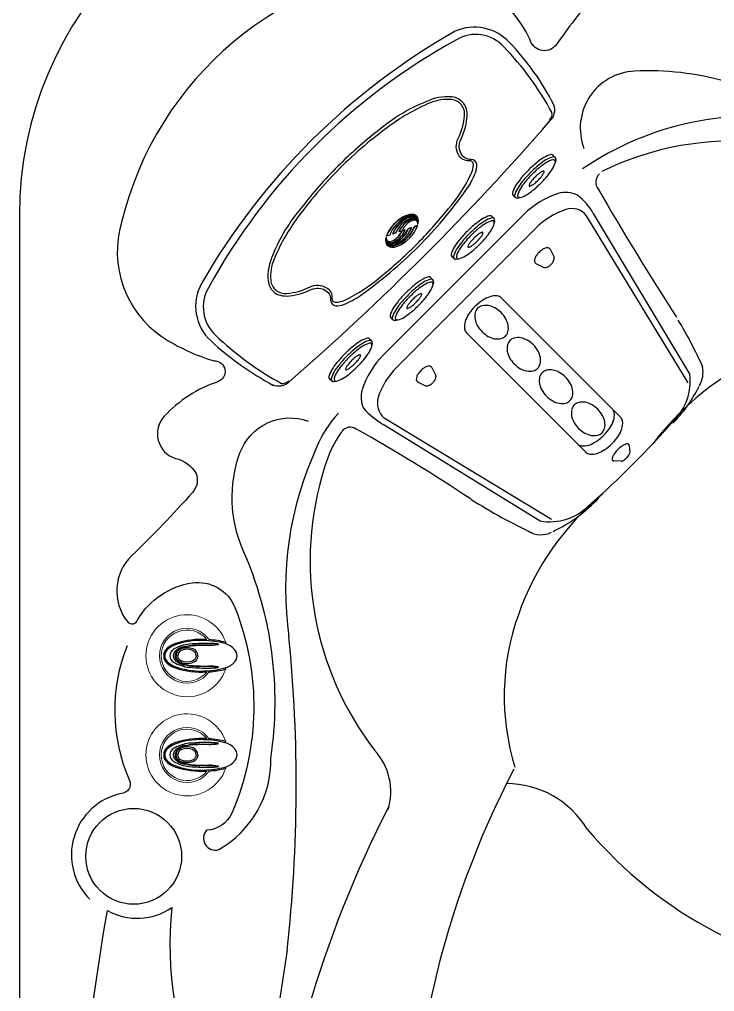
# Model space of a CAD drawing. Extents: x 527 to 614, y 487 to 635.
# Drawn here: x 526.77 to 549.66, y 553.2 to 585.21 of the extents above; entities that cross this region are included whole.
import ezdxf

# ---------------------------------------------------------------- set-up
doc = ezdxf.new("R2010")
doc.units = 0
doc.header["$MEASUREMENT"] = 0
for name, color, linetype in [('1', 4, 'Continuous'), ('DIM', 3, 'Continuous'), ('SPA', 2, 'Continuous')]:
    doc.layers.add(name, color=color, linetype=linetype)

# ---------------------------------------------------------------- blocks, each defined once
blk = doc.blocks.new('AIRVALVE')
at = {"layer": '1', "color": 3}
for points in [[(0, -0.361, -0.315142), (-0.226, -0.203, -0.18995), (-0.227, 0.196, -0.321841), (0, 0.358, -0.321841)], [(0, -0.361, 0.315142), (0.226, -0.203, 0.18995), (0.226, 0.196, 0.321841), (0, 0.358, 0.321841)], [(0, -0.301, -0.313827), (-0.177, -0.179, -0.191301), (-0.177, 0.18, -0.313824), (0, 0.302, -0.313824)], [(0, -0.301, 0.313827), (0.176, -0.179, 0.191301), (0.177, 0.18, 0.313824), (0, 0.302, 0.313824)]]:
    blk.add_lwpolyline(points, format="xyb", dxfattribs=at)
at = {"layer": '1', "color": 2, "linetype": 'Continuous', "lineweight": 0}
for centre, start, end in [((-0.001, 0), 89.9806, 250.9039), ((0, 0), 289.0961, 90.0194)]:
    blk.add_arc(centre, 1.35, start, end, dxfattribs=at)
at = {"layer": '1', "color": 3, "lineweight": 0}
for centre, radius, start, end in [((-0.001, 0), 0.904, 89.971, 234.0158), ((-0.001, 0), 0.846, 89.9691, 230.785), ((0, 0), 0.904, 305.9842, 90.029), ((0, 0), 0.846, 309.215, 90.0309)]:
    blk.add_arc(centre, radius, start, end, dxfattribs=at)
at = {"layer": '1', "color": 3}
for centre, radius, start, end in [((0.288, 0.156), 0.727, 137.3155, 162.114), ((0.285, 0.168), 0.679, 134.6535, 155.2206), ((-0.001, 0.449), 0.316, 89.9436, 140.7663), ((-0.001, 0.458), 0.271, 89.8214, 134.6535), ((0, 0.449), 0.316, 39.2337, 90.0564), ((0, 0.458), 0.271, 45.3465, 90.1786), ((-0.286, 0.168), 0.679, 24.7794, 45.3465), ((-0.289, 0.156), 0.727, 17.886, 42.6845), ((2.301, -0.493), 2.841, 162.114, 183.2782), ((1.83, -0.428), 2.334, 157.8169, 183.0748), ((0.861, -0.196), 1.249, 149.361, 174.2752), ((0.537, -0.136), 0.873, 146.1687, 154.5984), ((-0.001, 0.314), 0.247, 89.9147, 149.361), ((0, 0.224), 0.227, 90.0848, 146.1687), ((0.016, 0.128), 0.266, 93.7523, 134.6301), ((0, 0.314), 0.247, 30.639, 90.0853), ((-0.001, 0.224), 0.227, 33.8313, 89.9152), ((-0.017, 0.128), 0.266, 45.3699, 86.2477), ((-0.538, -0.136), 0.873, 25.4016, 33.8313), ((-0.862, -0.196), 1.249, 5.7248, 30.639), ((-1.831, -0.428), 2.334, 356.9252, 22.1831), ((-2.301, -0.493), 2.841, 356.7218, 17.886), ((-4.441, 0.724), 4.188, 348.9682, 350.9757), ((0.802, -0.203), 1.125, 159.5686, 175.7316), ((0.319, -0.032), 0.632, 154.5984, 170.9757), ((0.075, 0.068), 0.349, 134.6301, 159.5686), ((-0.076, 0.068), 0.349, 20.4314, 45.3699), ((-0.319, -0.032), 0.632, 9.0243, 25.4016), ((-0.803, -0.203), 1.125, 4.2684, 20.4314), ((4.441, 0.724), 4.188, 189.0243, 191.0318), ((4.917, -0.603), 5.325, 174.2752, 183.1265), ((2.459, -0.449), 2.815, 172.4176, 179.4691), ((6.947, -0.661), 7.288, 175.7316, 178.1966), ((-6.948, -0.661), 7.288, 1.8034, 4.2684), ((-2.46, -0.449), 2.815, 0.5309, 7.5824), ((-4.918, -0.603), 5.325, 356.8735, 5.7248), ((2.224, -0.515), 2.725, 180.8159, 195.4905), ((-6.839, -0.536), 6.484, 355.7451, 1.0002), ((10.219, -0.764), 10.561, 178.1966, 179.7723), ((-10.22, -0.764), 10.561, 0.2277, 1.8034), ((6.838, -0.536), 6.484, 178.9998, 184.2549), ((-2.225, -0.515), 2.725, 344.5095, 359.1841), ((2.713, -0.478), 3.255, 184.4542, 194.1778), ((0.602, -0.839), 1.003, 183.1265, 190.4498), ((-2.094, -0.715), 1.752, 350.2174, 359.7723), ((2.093, -0.715), 1.752, 180.2277, 189.7826), ((-0.603, -0.839), 1.003, 349.5502, 356.8735), ((-2.714, -0.478), 3.255, 345.8222, 355.5458), ((-0.438, -1.262), 0.0149, 250.8083, 302.5982), ((-0.438, -1.261), 0.0152, 302.5014, 335.002), ((-0.414, -1.27), 0.0106, 81.6045, 167.3023), ((-0.445, -1.375), 0.119, 70.118, 74.2786), ((-0.41, -1.276), 0.0151, 21.315, 66.3223), ((0.207, -1.099), 0.626, 193.2713, 228.3179), ((-0.355, -1.015), 0.0297, 190.4498, 209.0932), ((-0.338, -1.006), 0.0492, 209.0932, 215.3978), ((-0.376, -1.032), 0.00301, 215.3978, 350.8779), ((-0.409, -1.014), 0.0406, 333.001, 349.5922), ((-0.208, -1.099), 0.626, 311.6821, 346.7287), ((0.408, -1.014), 0.0406, 190.4078, 206.999), ((0.375, -1.032), 0.00301, 189.1221, 324.6022), ((0.337, -1.006), 0.0492, 324.6022, 330.9068), ((0.354, -1.015), 0.0297, 330.9068, 349.5502), ((0.409, -1.276), 0.0151, 113.6777, 158.685), ((0.444, -1.375), 0.119, 105.7214, 109.882), ((0.413, -1.27), 0.0106, 12.6977, 98.3955), ((0.437, -1.261), 0.0152, 204.998, 237.4986), ((0.437, -1.262), 0.0149, 237.4018, 289.1917), ((-0.001, -1.348), 0.301, 226.3593, 270.087), ((0, -1.348), 0.301, 269.913, 313.6407)]:
    blk.add_arc(centre, radius, start, end, dxfattribs=at)
blk = doc.blocks.new('2005VANGUARD')
at = {"layer": '1', "color": 3}
for p, q in [((17.574, 76.983), (17.647, 76.909)), ((17.666, 76.839), (17.654, 76.756)), ((17.666, 76.839), (17.666, 76.839)), ((16.256, 75.666), (16.33, 75.592)), ((16.33, 75.592), (16.33, 75.592)), ((16.393, 75.572), (16.483, 75.585)), ((15.559, 74.969), (15.633, 74.895)), ((22.024, 69.485), (18.681, 74.99)), ((17.012, 74.582), (12.423, 69.993)), ((15.652, 74.824), (15.64, 74.742)), ((15.652, 74.824), (15.652, 74.824)), ((14.242, 73.651), (14.315, 73.577)), ((17.478, 73.885), (17.609, 73.624)), ((14.315, 73.577), (14.315, 73.577)), ((14.378, 73.557), (14.469, 73.571)), ((17.011, 73.418), (17.272, 73.287)), ((13.544, 72.954), (13.618, 72.88)), ((13.637, 72.809), (13.625, 72.727)), ((13.637, 72.809), (13.637, 72.809)), ((12.227, 71.636), (12.301, 71.563)), ((12.301, 71.563), (12.301, 71.563)), ((12.363, 71.542), (12.454, 71.556)), ((11.529, 70.939), (11.603, 70.865)), ((11.622, 70.794), (11.61, 70.712)), ((11.622, 70.794), (11.622, 70.794)), ((13.583, 69.99), (13.714, 69.729)), ((10.212, 69.622), (10.286, 69.548)), ((10.286, 69.548), (10.286, 69.548)), ((10.349, 69.527), (10.439, 69.541)), ((13.116, 69.523), (13.377, 69.392)), ((17.521, 64.982), (12.016, 68.325)), ((20.085, 67.426), (20.101, 67.187)), ((19.82, 66.905), (19.574, 66.913))]:
    blk.add_line(p, q, dxfattribs=at)
at = {"layer": '1', "color": 2}
for p, q in [((11.989, 70.405), (16.616, 75.032)), ((18.901, 75.06), (22.084, 69.758)), ((19.801, 68.354), (15.872, 72.283)), ((14.723, 71.134), (18.652, 67.204)), ((11.975, 68.12), (17.154, 64.938))]:
    blk.add_line(p, q, dxfattribs=at)
at = {"layer": '1', "color": 3, "extrusion": (-0.707107, 0.707107, 0)}
for p, q in [((13.084, 74.968), (13.078, 74.975)), ((13.09, 74.906), (13.084, 74.912)), ((12.903, 74.596), (12.801, 74.562)), ((12.807, 74.556), (12.909, 74.59)), ((12.909, 74.59), (12.903, 74.596)), ((13.107, 74.664), (13.005, 74.63)), ((13.011, 74.624), (13.005, 74.63)), ((13.011, 74.624), (13.113, 74.658)), ((13.096, 74.844), (13.09, 74.85)), ((13.113, 74.658), (13.107, 74.664)), ((13.124, 74.701), (13.118, 74.707)), ((13.126, 74.701), (13.124, 74.701)), ((12.076, 74.281), (12.074, 74.28)), ((12.08, 74.274), (12.074, 74.28)), ((12.082, 74.275), (12.076, 74.281)), ((12.08, 74.274), (12.082, 74.275)), ((12.093, 74.318), (12.087, 74.324)), ((12.195, 74.352), (12.093, 74.318)), ((12.297, 74.386), (12.291, 74.392)), ((12.399, 74.42), (12.297, 74.386)), ((12.603, 74.488), (12.705, 74.522)), ((12.699, 74.528), (12.606, 74.497)), ((12.705, 74.522), (12.699, 74.528)), ((12.807, 74.556), (12.801, 74.562)), ((12.111, 74.131), (12.105, 74.137)), ((12.117, 74.069), (12.11, 74.075)), ((12.122, 74.007), (12.116, 74.013))]:
    blk.add_line(p, q, dxfattribs=at)
at = {"layer": '1', "color": 3}
for points in [[(13.129, 73.962, 0.041186), (14.727, 75.858, 0.061565), (15.022, 76.406, 0.107495), (15.065, 76.677, 0.345884), (14.883, 76.841, -0.310542), (14.533, 77.056, -0.236012), (14.555, 77.534, 0.09766), (14.749, 78.292, 0.077485), (14.704, 78.563, 0.272159), (14.241, 78.902, 0.13259), (13.391, 78.743, 0.081473), (11.829, 77.797, 0.032503), (10.48, 76.61, 0.032503), (9.294, 75.261, 0.081473), (8.348, 73.699, 0.13259), (8.189, 72.85, 0.272159), (8.528, 72.387, 0.077485), (8.799, 72.342, 0.09766), (9.557, 72.535, -0.236012), (10.035, 72.558, -0.310542), (10.25, 72.208, 0.345884), (10.414, 72.025, 0.107495), (10.685, 72.069, 0.061565), (11.232, 72.364, 0.041186)], [(14.882, 76.375, 0.103145), (14.952, 76.668, 0.444373), (14.814, 76.798, -0.283352), (14.473, 76.972, -0.258307), (14.451, 77.533, 0.096487), (14.66, 78.282, 0.424017), (14.228, 78.813, 0.120537), (13.531, 78.704, 0.05769), (12.231, 77.976, 0.040352), (10.547, 76.544, 0.040352), (9.115, 74.859, 0.05769), (8.387, 73.559, 0.120537), (8.278, 72.862, 0.424017), (8.808, 72.43, 0.096487), (9.558, 72.64, -0.258307), (10.118, 72.618, -0.283352), (10.293, 72.277, 0.444373), (10.423, 72.139, 0.103145), (10.716, 72.209, 0.068614), (11.88, 72.966, 0.026992), (13.063, 74.028, 0.026992), (14.125, 75.211, 0.068614)]]:
    blk.add_lwpolyline(points, format="xyb", close=True, dxfattribs=at)
blk.add_lwpolyline([(12.603, 74.488), (12.501, 74.454), (12.495, 74.46)], dxfattribs=at)
at = {"layer": '1', "color": 2}
for centre, radius, start, end in [((25.357, 61.637), 22.325, 119.531, 150.1192), ((14.988, 79.626), 1.57, 42.7977, 113.8706), ((9.876, 74.689), 8.678, 27.0756, 43.7841), ((17.139, 78.471), 0.493, 312.7172, 19.8133), ((-48.813, 135.818), 87.888, 311.04333, 318.95667), ((18.589, 73.058), 2.791, 107.6222, 135), ((17.996, 74.91), 0.846, 63.3325, 107.3007), ((17.297, 74.202), 1.819, 28.1362, 53.6261), ((7.346, 72.009), 1.542, 150.8645, 227.8953), ((15.675, 71.767), 0.584, 83.9854, 107.8976), ((15.713, 72.124), 0.225, 45, 83.9854), ((16.123, 70.883), 1.583, 123.0313, 135), ((15.801, 71.378), 0.992, 107.8976, 123.0313), ((15.628, 71.205), 0.992, 146.9687, 162.1024), ((16.123, 70.883), 1.583, 135, 146.9687), ((15.239, 71.33), 0.584, 162.1024, 186.0146), ((14.882, 71.293), 0.225, 186.0146, 225), ((13.095, 78.223), 10.007, 227.3338, 241.8294), ((14.022, 68.371), 2.876, 135, 161.9658), ((8.529, 69.901), 0.52, 248.9993, 314.8012), ((20.258, 69.547), 1.838, 315, 6.6125), ((12.219, 69.015), 0.963, 165.1942, 202.2208), ((13.594, 70.753), 3.091, 222.8387, 238.4183), ((-2.108, 89.114), 31.552, 311.4024, 318.5963), ((19.642, 68.194), 0.225, 6.0146, 45), ((19.285, 68.157), 0.584, 342.1024, 6.0146), ((18.897, 68.282), 0.992, 326.9687, 342.1024), ((18.402, 68.604), 1.583, 315, 326.9687), ((18.724, 68.109), 0.992, 287.8976, 303.0313), ((18.402, 68.604), 1.583, 303.0313, 315), ((18.811, 67.364), 0.225, 225, 263.9854), ((18.849, 67.72), 0.584, 263.9854, 287.8976), ((17.463, 66.743), 1.832, 260.2731, 315)]:
    blk.add_arc(centre, radius, start, end, dxfattribs=at)
at = {"layer": '1', "color": 3}
for centre, radius, start, end in [((24.285, 62.72), 20.592, 118.7072, 151.2928), ((15.032, 79.723), 1.236, 41.9204, 121.0554), ((9.159, 73.914), 9.495, 28.0138, 44.3274), ((17.307, 78.323), 0.239, 309.0144, 12.344), ((18.342, 75.154), 2.051, 121.5414, 129.3389), ((18.416, 75.08), 2.051, 121.5414, 129.3389), ((17.731, 76.149), 0.883, 104.9825, 121.5414), ((17.805, 76.076), 0.883, 104.9825, 121.5414), ((17.78, 76.048), 0.811, 104.9825, 121.5414), ((17.522, 76.932), 0.0733, 45, 104.9825), ((17.588, 76.766), 0.0673, 45, 104.9825), ((17.596, 76.858), 0.0733, 45, 104.9825), ((17.596, 76.858), 0.0733, 345.0175, 45), ((19.507, 73.733), 3.889, 129.3389, 135), ((19.581, 73.659), 3.889, 129.3389, 135), ((19.411, 73.829), 3.571, 129.3389, 135), ((18.341, 75.134), 1.883, 121.5414, 129.3389), ((15.955, 77.52), 1.883, 320.6611, 328.4586), ((16.87, 76.958), 0.811, 328.4586, 345.0175), ((17.588, 76.766), 0.0673, 345.0175, 45), ((18.086, 74.897), 2.051, 140.6611, 148.4586), ((19.507, 73.733), 3.889, 135, 140.6611), ((19.581, 73.659), 3.889, 135, 140.6611), ((19.411, 73.829), 3.571, 135, 140.6611), ((18.11, 75.134), 1.594, 135, 140.0499), ((18.11, 75.134), 1.594, 129.9501, 135), ((15.958, 77.286), 1.594, 315, 320.0499), ((17.62, 75.719), 0.832, 122.9574, 129.9501), ((17.358, 76.122), 0.351, 107.7501, 122.9574), ((14.65, 78.589), 3.571, 315, 320.6611), ((16.542, 76.797), 0.832, 320.0499, 327.0426), ((16.946, 76.535), 0.351, 327.0426, 342.2499), ((17.258, 76.435), 0.0227, 45, 107.7501), ((17.258, 76.435), 0.0227, 342.2499, 45), ((17.09, 75.508), 0.883, 148.4586, 165.0175), ((17.164, 75.435), 0.883, 148.4586, 165.0175), ((17.192, 75.46), 0.811, 148.4586, 165.0175), ((18.16, 74.823), 2.051, 140.6611, 148.4586), ((18.106, 74.898), 1.883, 140.6611, 148.4586), ((16.809, 75.986), 0.0227, 162.2499, 225), ((17.122, 75.885), 0.351, 147.0426, 162.2499), ((16.809, 75.986), 0.0227, 225, 287.7501), ((16.709, 76.298), 0.351, 287.7501, 302.9574), ((17.525, 75.624), 0.832, 140.0499, 147.0426), ((16.447, 76.702), 0.832, 302.9574, 309.9501), ((14.65, 78.589), 3.571, 309.3389, 315), ((15.958, 77.286), 1.594, 309.9501, 315), ((16.308, 75.718), 0.0733, 165.0175, 225), ((16.382, 75.644), 0.0733, 165.0175, 225), ((16.382, 75.644), 0.0733, 225, 278.6488), ((16.473, 75.652), 0.0673, 165.0175, 225), ((16.473, 75.652), 0.0673, 225, 284.9825), ((16.281, 76.37), 0.811, 284.9825, 301.5414), ((15.72, 77.284), 1.883, 301.5414, 309.3389), ((18.195, 74.604), 0.621, 38.4436, 108.7247), ((15.716, 74.135), 0.883, 104.9825, 121.5414), ((15.79, 74.061), 0.883, 104.9825, 121.5414), ((15.507, 74.917), 0.0733, 45, 104.9825), ((15.581, 74.843), 0.0733, 45, 104.9825), ((18.802, 72.793), 2.531, 108.5869, 135), ((17.492, 71.718), 3.889, 129.3389, 135), ((17.566, 71.644), 3.889, 129.3389, 135), ((16.328, 73.139), 2.051, 121.5414, 129.3389), ((16.401, 73.065), 2.051, 121.5414, 129.3389), ((16.326, 73.119), 1.883, 121.5414, 129.3389), ((15.765, 74.033), 0.811, 104.9825, 121.5414), ((14.855, 74.944), 0.811, 328.4586, 345.0175), ((15.573, 74.751), 0.0673, 45, 104.9825), ((15.573, 74.751), 0.0673, 345.0175, 45), ((15.581, 74.843), 0.0733, 345.0175, 45), ((17.492, 71.718), 3.889, 135, 140.6611), ((17.566, 71.644), 3.889, 135, 140.6611), ((17.396, 71.814), 3.571, 135, 140.6611), ((17.396, 71.814), 3.571, 129.3389, 135), ((16.095, 73.119), 1.594, 129.9501, 135), ((15.606, 73.704), 0.832, 122.9574, 129.9501), ((15.344, 74.108), 0.351, 107.7501, 122.9574), ((12.636, 76.574), 3.571, 315, 320.6611), ((14.527, 74.782), 0.832, 320.0499, 327.0426), ((14.931, 74.52), 0.351, 327.0426, 342.2499), ((15.244, 74.42), 0.0227, 45, 107.7501), ((15.244, 74.42), 0.0227, 342.2499, 45), ((13.941, 75.505), 1.883, 320.6611, 328.4586), ((15.075, 73.494), 0.883, 148.4586, 165.0175), ((16.071, 72.883), 2.051, 140.6611, 148.4586), ((16.145, 72.809), 2.051, 140.6611, 148.4586), ((16.091, 72.884), 1.883, 140.6611, 148.4586), ((14.794, 73.971), 0.0227, 162.2499, 225), ((15.107, 73.871), 0.351, 147.0426, 162.2499), ((14.794, 73.971), 0.0227, 225, 287.7501), ((14.694, 74.283), 0.351, 287.7501, 302.9574), ((15.511, 73.609), 0.832, 140.0499, 147.0426), ((16.095, 73.119), 1.594, 135, 140.0499), ((14.432, 74.687), 0.832, 302.9574, 309.9501), ((12.636, 76.574), 3.571, 309.3389, 315), ((13.943, 75.271), 1.594, 309.9501, 315), ((13.943, 75.271), 1.594, 315, 320.0499), ((14.293, 73.703), 0.0733, 165.0175, 225), ((14.367, 73.629), 0.0733, 165.0175, 225), ((15.149, 73.42), 0.883, 148.4586, 165.0175), ((14.459, 73.637), 0.0673, 165.0175, 225), ((15.177, 73.445), 0.811, 148.4586, 165.0175), ((14.266, 74.355), 0.811, 284.9825, 301.5414), ((13.705, 75.269), 1.883, 301.5414, 309.3389), ((17.382, 73.439), 0.427, 146.1558, 160.4587), ((17.609, 73.287), 0.7, 135, 146.1558), ((17.609, 73.287), 0.7, 123.8442, 135), ((17.457, 73.514), 0.427, 109.5413, 123.8442), ((17.394, 73.69), 0.24, 86.0243, 109.5413), ((17.405, 73.848), 0.0812, 45, 86.0243), ((17.405, 73.848), 0.0812, 26.7368, 45), ((17.555, 73.597), 0.0603, 4.4148, 26.7368), ((14.367, 73.629), 0.0733, 225, 278.6488), ((14.459, 73.637), 0.0673, 225, 284.9825), ((17.206, 73.502), 0.24, 160.4587, 183.9757), ((17.048, 73.491), 0.0812, 183.9757, 225), ((17.048, 73.491), 0.0812, 225, 243.2632), ((17.264, 73.578), 0.305, 289.1951, 303.6745), ((17.157, 73.738), 0.498, 303.6745, 315), ((17.157, 73.738), 0.498, 315, 326.3255), ((17.318, 73.631), 0.305, 326.3255, 340.8049), ((17.442, 73.588), 0.173, 340.8049, 4.4148), ((17.299, 73.341), 0.0603, 243.2632, 265.5852), ((17.308, 73.453), 0.173, 265.5852, 289.1951), ((15.478, 69.703), 3.889, 129.3389, 135), ((14.313, 71.124), 2.051, 121.5414, 129.3389), ((14.387, 71.05), 2.051, 121.5414, 129.3389), ((14.312, 71.104), 1.883, 121.5414, 129.3389), ((13.702, 72.12), 0.883, 104.9825, 121.5414), ((13.775, 72.046), 0.883, 104.9825, 121.5414), ((13.75, 72.019), 0.811, 104.9825, 121.5414), ((13.492, 72.902), 0.0733, 45, 104.9825), ((12.84, 72.929), 0.811, 328.4586, 345.0175), ((13.558, 72.737), 0.0673, 45, 104.9825), ((13.566, 72.828), 0.0733, 45, 104.9825), ((13.558, 72.737), 0.0673, 345.0175, 45), ((13.566, 72.828), 0.0733, 345.0175, 45), ((7.323, 71.98), 1.268, 150.1239, 226.9003), ((15.478, 69.703), 3.889, 135, 140.6611), ((15.551, 69.629), 3.889, 135, 140.6611), ((15.551, 69.629), 3.889, 129.3389, 135), ((15.381, 69.799), 3.571, 129.3389, 135), ((13.591, 71.689), 0.832, 122.9574, 129.9501), ((13.329, 72.093), 0.351, 107.7501, 122.9574), ((12.916, 72.505), 0.351, 327.0426, 342.2499), ((13.229, 72.405), 0.0227, 45, 107.7501), ((13.229, 72.405), 0.0227, 342.2499, 45), ((11.926, 73.49), 1.883, 320.6611, 328.4586), ((14.056, 70.868), 2.051, 140.6611, 148.4586), ((14.13, 70.794), 2.051, 140.6611, 148.4586), ((14.076, 70.869), 1.883, 140.6611, 148.4586), ((15.381, 69.799), 3.571, 135, 140.6611), ((13.092, 71.856), 0.351, 147.0426, 162.2499), ((13.496, 71.594), 0.832, 140.0499, 147.0426), ((14.08, 71.105), 1.594, 135, 140.0499), ((12.418, 72.672), 0.832, 302.9574, 309.9501), ((10.621, 74.56), 3.571, 309.3389, 315), ((11.928, 73.257), 1.594, 309.9501, 315), ((14.08, 71.105), 1.594, 129.9501, 135), ((11.928, 73.257), 1.594, 315, 320.0499), ((10.621, 74.56), 3.571, 315, 320.6611), ((12.513, 72.767), 0.832, 320.0499, 327.0426), ((15.313, 71.721), 0.312, 103.9414, 135), ((15.359, 71.539), 0.499, 79.5191, 103.9414), ((15.325, 71.356), 0.685, 60.9014, 79.5191), ((12.279, 71.688), 0.0733, 165.0175, 225), ((13.061, 71.479), 0.883, 148.4586, 165.0175), ((13.135, 71.405), 0.883, 148.4586, 165.0175), ((13.162, 71.43), 0.811, 148.4586, 165.0175), ((11.69, 73.255), 1.883, 301.5414, 309.3389), ((12.78, 71.956), 0.0227, 162.2499, 225), ((12.78, 71.956), 0.0227, 225, 287.7501), ((12.68, 72.268), 0.351, 287.7501, 302.9574), ((15.496, 71.676), 0.499, 166.0586, 190.4809), ((15.313, 71.721), 0.312, 135, 166.0586), ((15.202, 71.136), 0.937, 45, 60.9014), ((15.202, 71.136), 0.937, 29.0986, 45), ((12.352, 71.614), 0.0733, 165.0175, 225), ((12.352, 71.614), 0.0733, 225, 278.6488), ((12.444, 71.622), 0.0673, 165.0175, 225), ((12.444, 71.622), 0.0673, 225, 284.9825), ((12.252, 72.34), 0.811, 284.9825, 301.5414), ((15.679, 71.71), 0.685, 190.4809, 209.0986), ((15.422, 71.258), 0.685, 10.4809, 29.0986), ((15.605, 71.292), 0.499, 346.0586, 10.4809), ((15.899, 71.832), 0.937, 209.0986, 225), ((15.899, 71.832), 0.937, 225, 240.9014), ((15.788, 71.247), 0.312, 315, 346.0586), ((13.636, 78.591), 10.408, 226.393, 241.266), ((12.298, 69.109), 2.051, 121.5414, 129.3389), ((12.372, 69.036), 2.051, 121.5414, 129.3389), ((11.687, 70.105), 0.883, 104.9825, 121.5414), ((11.761, 70.031), 0.883, 104.9825, 121.5414), ((11.736, 70.004), 0.811, 104.9825, 121.5414), ((11.478, 70.887), 0.0733, 45, 104.9825), ((11.544, 70.722), 0.0673, 45, 104.9825), ((11.551, 70.813), 0.0733, 45, 104.9825), ((11.544, 70.722), 0.0673, 345.0175, 45), ((11.551, 70.813), 0.0733, 345.0175, 45), ((15.776, 71.612), 0.685, 240.9014, 259.5191), ((15.742, 71.429), 0.499, 259.5191, 283.9414), ((15.788, 71.247), 0.312, 283.9414, 315), ((16.375, 70.659), 0.312, 135, 166.0586), ((16.375, 70.659), 0.312, 103.9414, 135), ((16.421, 70.477), 0.499, 79.5191, 103.9414), ((16.387, 70.294), 0.685, 60.9014, 79.5191), ((16.264, 70.074), 0.937, 45, 60.9014), ((16.264, 70.074), 0.937, 29.0986, 45), ((13.463, 67.688), 3.889, 135, 140.6611), ((13.463, 67.688), 3.889, 129.3389, 135), ((13.537, 67.614), 3.889, 129.3389, 135), ((13.366, 67.785), 3.571, 129.3389, 135), ((12.297, 69.09), 1.883, 121.5414, 129.3389), ((9.911, 71.475), 1.883, 320.6611, 328.4586), ((10.825, 70.914), 0.811, 328.4586, 345.0175), ((16.558, 70.614), 0.499, 166.0586, 190.4809), ((16.74, 70.648), 0.685, 190.4809, 209.0986), ((16.484, 70.197), 0.685, 10.4809, 29.0986), ((12.042, 68.853), 2.051, 140.6611, 148.4586), ((13.537, 67.614), 3.889, 135, 140.6611), ((13.366, 67.785), 3.571, 135, 140.6611), ((11.481, 69.579), 0.832, 140.0499, 147.0426), ((12.066, 69.09), 1.594, 135, 140.0499), ((9.913, 71.242), 1.594, 309.9501, 315), ((12.066, 69.09), 1.594, 129.9501, 135), ((9.913, 71.242), 1.594, 315, 320.0499), ((11.576, 69.674), 0.832, 122.9574, 129.9501), ((11.314, 70.078), 0.351, 107.7501, 122.9574), ((8.606, 72.545), 3.571, 315, 320.6611), ((10.498, 70.752), 0.832, 320.0499, 327.0426), ((10.902, 70.491), 0.351, 327.0426, 342.2499), ((11.214, 70.391), 0.0227, 45, 107.7501), ((11.214, 70.391), 0.0227, 342.2499, 45), ((16.961, 70.77), 0.937, 209.0986, 225), ((16.961, 70.77), 0.937, 225, 240.9014), ((16.849, 70.185), 0.312, 315, 346.0586), ((16.667, 70.23), 0.499, 346.0586, 10.4809), ((11.046, 69.464), 0.883, 148.4586, 165.0175), ((11.12, 69.39), 0.883, 148.4586, 165.0175), ((11.147, 69.415), 0.811, 148.4586, 165.0175), ((12.115, 68.779), 2.051, 140.6611, 148.4586), ((12.062, 68.854), 1.883, 140.6611, 148.4586), ((9.676, 71.24), 1.883, 301.5414, 309.3389), ((10.765, 69.941), 0.0227, 162.2499, 225), ((11.077, 69.841), 0.351, 147.0426, 162.2499), ((10.765, 69.941), 0.0227, 225, 287.7501), ((10.665, 70.254), 0.351, 287.7501, 302.9574), ((10.403, 70.657), 0.832, 302.9574, 309.9501), ((8.606, 72.545), 3.571, 309.3389, 315), ((14.211, 68.205), 2.529, 135, 161.425), ((13.487, 69.544), 0.427, 146.1558, 160.4587), ((13.714, 69.392), 0.7, 135, 146.1558), ((13.714, 69.392), 0.7, 123.8442, 135), ((13.562, 69.619), 0.427, 109.5413, 123.8442), ((13.499, 69.795), 0.24, 86.0243, 109.5413), ((13.51, 69.953), 0.0812, 45, 86.0243), ((13.51, 69.953), 0.0812, 26.7368, 45), ((16.838, 70.55), 0.685, 240.9014, 259.5191), ((16.804, 70.367), 0.499, 259.5191, 283.9414), ((16.849, 70.185), 0.312, 283.9414, 315), ((17.437, 69.597), 0.312, 135, 166.0586), ((17.437, 69.597), 0.312, 103.9414, 135), ((17.483, 69.415), 0.499, 79.5191, 103.9414), ((17.449, 69.232), 0.685, 60.9014, 79.5191), ((17.326, 69.012), 0.937, 45, 60.9014), ((8.648, 69.797), 0.333, 267.1735, 311.4681), ((10.264, 69.674), 0.0733, 165.0175, 225), ((10.338, 69.6), 0.0733, 165.0175, 225), ((10.338, 69.6), 0.0733, 225, 278.6488), ((10.429, 69.608), 0.0673, 165.0175, 225), ((10.429, 69.608), 0.0673, 225, 284.9825), ((10.237, 70.326), 0.811, 284.9825, 301.5414), ((13.311, 69.607), 0.24, 160.4587, 183.9757), ((13.153, 69.596), 0.0812, 183.9757, 225), ((13.153, 69.596), 0.0812, 225, 243.2632), ((13.263, 69.843), 0.498, 303.6745, 315), ((13.263, 69.843), 0.498, 315, 326.3255), ((13.423, 69.737), 0.305, 326.3255, 340.8049), ((13.548, 69.693), 0.173, 340.8049, 4.4148), ((13.66, 69.702), 0.0603, 4.4148, 26.7368), ((17.619, 69.552), 0.499, 166.0586, 190.4809), ((17.802, 69.586), 0.685, 190.4809, 209.0986), ((17.326, 69.012), 0.937, 29.0986, 45), ((17.546, 69.135), 0.685, 10.4809, 29.0986), ((13.404, 69.446), 0.0603, 243.2632, 265.5852), ((13.413, 69.559), 0.173, 265.5852, 289.1951), ((13.37, 69.683), 0.305, 289.1951, 303.6745), ((18.023, 69.708), 0.937, 209.0986, 225), ((17.729, 69.168), 0.499, 346.0586, 10.4809), ((12.469, 68.831), 0.679, 164.6167, 228.1411), ((18.023, 69.708), 0.937, 225, 240.9014), ((17.9, 69.488), 0.685, 240.9014, 259.5191), ((17.866, 69.305), 0.499, 259.5191, 283.9414), ((17.911, 69.123), 0.312, 283.9414, 315), ((17.911, 69.123), 0.312, 315, 346.0586), ((18.496, 68.539), 0.312, 103.9414, 135), ((18.541, 68.356), 0.499, 79.5191, 103.9414), ((18.507, 68.174), 0.685, 60.9014, 79.5191), ((18.678, 68.493), 0.499, 166.0586, 190.4809), ((18.496, 68.539), 0.312, 135, 166.0586), ((18.385, 67.953), 0.937, 45, 60.9014), ((18.385, 67.953), 0.937, 29.0986, 45), ((19.369, 68.468), 0.225, 6.0146, 45), ((18.861, 68.527), 0.685, 190.4809, 209.0986), ((19.081, 68.65), 0.937, 209.0986, 225), ((18.605, 68.076), 0.685, 10.4809, 29.0986), ((18.788, 68.11), 0.499, 346.0586, 10.4809), ((18.623, 68.556), 0.992, 326.9687, 342.1024), ((19.012, 68.43), 0.584, 342.1024, 6.0146), ((19.081, 68.65), 0.937, 225, 240.9014), ((18.97, 68.065), 0.312, 315, 346.0586), ((18.128, 68.878), 1.583, 315, 326.9687), ((18.959, 68.43), 0.685, 240.9014, 259.5191), ((18.45, 68.382), 0.992, 287.8976, 303.0313), ((18.925, 68.247), 0.499, 259.5191, 283.9414), ((18.128, 68.878), 1.583, 303.0313, 315), ((18.97, 68.065), 0.312, 283.9414, 315), ((18.538, 67.637), 0.225, 225, 263.9854), ((18.576, 67.994), 0.584, 263.9854, 287.8976), ((20.461, 66.536), 1.064, 135, 143.3205), ((20.461, 66.536), 1.064, 126.6795, 135), ((20.182, 66.912), 0.596, 115.5529, 126.6795), ((20.049, 67.189), 0.288, 94.5554, 115.5529), ((20.03, 67.422), 0.0545, 45, 94.5554), ((20.03, 67.422), 0.0545, 3.9723, 45), ((19.808, 66.948), 0.288, 154.4471, 175.4446), ((19.575, 66.967), 0.0545, 175.4446, 225), ((19.575, 66.967), 0.0545, 225, 268.1391), ((20.086, 66.816), 0.596, 143.3205, 154.4471), ((19.821, 66.928), 0.0233, 268.1391, 278.7206), ((19.799, 67.071), 0.168, 278.7206, 298.0886), ((19.705, 67.246), 0.367, 298.0886, 307.8221), ((19.517, 67.489), 0.674, 307.8221, 315), ((19.517, 67.489), 0.674, 315, 322.1779), ((19.759, 67.301), 0.367, 322.1779, 331.9114), ((19.935, 67.207), 0.168, 331.9114, 351.2794), ((20.078, 67.185), 0.0233, 351.2794, 3.9723)]:
    blk.add_arc(centre, radius, start, end, dxfattribs=at)
for centre, major_axis, start_param, end_param in [((12.597, 74.494), (0.481, 0.481), 0, 2.356194), ((12.603, 74.488), (0.481, 0.481), 5.585054, 8.63938), ((12.654, 74.505), (0.433, 0.433), 5.878038, 8.63938), ((12.699, 74.528), (0.385, 0.385), 0, 2.356194), ((12.705, 74.522), (0.385, 0.385), 5.924218, 8.63938), ((12.756, 74.539), (0.337, 0.337), 5.907724, 8.63938), ((12.801, 74.562), (0.288, 0.288), 0, 2.356194), ((12.807, 74.556), (0.288, 0.288), 5.973669, 8.63938), ((12.648, 74.511), (0.433, 0.433), 5.886814, 6.269034), ((12.603, 74.488), (0.481, 0.481), 2.443461, 5.497787), ((12.552, 74.471), (0.433, 0.433), 2.736446, 5.497787), ((12.501, 74.454), (0.385, 0.385), 2.782626, 5.497787), ((12.546, 74.477), (0.433, 0.433), 3.155744, 5.497787), ((12.858, 74.573), (0.24, 0.24), 5.67232, 8.63938), ((12.75, 74.545), (0.337, 0.337), 5.907724, 6.26499), ((12.852, 74.579), (0.24, 0.24), 5.67232, 6.257711), ((13.122, 74.794), (0.00231, 0.00231), 4.979532, 5.907724), ((13.128, 74.788), (0.00231, 0.00231), 2.832088, 5.907724), ((13.135, 74.816), (0.00192, 0.00192), 2.782616, 5.878038), ((12.597, 74.494), (0.481, 0.481), 2.443461, 3.141593), ((12.348, 74.403), (0.24, 0.24), 2.530727, 5.497787), ((12.45, 74.437), (0.337, 0.337), 2.766131, 5.497787), ((12.399, 74.42), (0.288, 0.288), 2.832077, 5.497787), ((12.342, 74.409), (0.24, 0.24), 3.167067, 5.461758), ((12.444, 74.443), (0.337, 0.337), 3.159787, 5.497787), ((12.071, 74.16), (0.00192, 0.00192), 5.924218, 9.019631), ((12.495, 74.46), (0.385, 0.385), 2.822079, 3.141593), ((12.078, 74.187), (0.00231, 0.00231), 5.973669, 9.049321), ((12.393, 74.426), (0.288, 0.288), 2.865812, 3.141593)]:
    blk.add_ellipse(centre, major_axis=major_axis, ratio=0.5, start_param=start_param, end_param=end_param, dxfattribs=at)
at = {"layer": 'DIM'}
for points in [[(18.943, 82.271, 0.016475), (17.651, 80.581, -0.608291), (16.814, 80.806, 0.23127), (13.532, 83.288, 0.329559), (3.365, 74.771, 0.327569), (4.704, 71, 0.073945), (6.409, 70.209, -0.865062), (6.534, 69.523, 0.124896), (4.772, 68.384, 0.552304), (5.142, 66.997, -0.206175), (5.821, 66.505, -0.279206), (5.706, 65.887, -0.020156), (3.702, 63.798, 0.386519), (3.556, 61.625, 0.618385), (3.903, 61.698, -0.226241), (5.689, 62.899, -0.348717), (7.1, 62.084, -0.198111), (6.996, 55.32, -0.292596), (6.166, 54.758, 0.764147), (6.568, 54.116, 0.274677), (8.282, 57.14, 0.142368), (7.371, 63.966, -0.193429), (7.264, 67.178, -0.415516), (9.514, 68.222)], [(68.656, 77.449, 0.392379), (66.109, 79.056, -0.000687), (64.232, 78.708, -0.046221), (58.575, 78.199, -0.148652), (54.565, 79.43, 0.192864), (51.508, 79.885, -0.133679), (38.301, 79.616, 0.202447), (36.344, 79.75, -0.211147), (23.287, 79.402, 0.081866), (20.257, 79.75, 0.510054), (18.595, 77.205)], [(3.545, 60.83, 0.202293), (3.626, 56.397, -0.531176), (3.354, 55.962, 0.597234), (2.32, 52.482)]]:
    blk.add_lwpolyline(points, format="xyb", dxfattribs=at)
blk.add_lwpolyline([(2.836, 22.861, -0.338208), (2.697, 25.038, 0.151661), (3.06, 26.264, 0.039392), (2.847, 28.574, -0.086653), (2.897, 52.108, 0.283429), (5.023, 52.209, 0.138035), (6.036, 46.139, -0.085571), (6.646, 42.072, -0.041127), (5.359, 27.715, 0.258), (5.601, 27.093, 0.000842), (6.828, 26.074, -0.476145), (6.811, 24.209, -0.074554), (4.27, 22.74, -0.405807)], format="xyb", close=True, dxfattribs=at)
blk.add_circle((3.763, 53.896), 1.578, dxfattribs=at)
at = {"layer": 'SPA', "color": 4}
blk.add_line((0, 75.003), (0, 12.003), dxfattribs=at)
blk.add_arc((12.003, 75.003), 12.003, 90, 180, dxfattribs=at)
at = {"layer": 'SPA'}
for centre, radius, start, end in [((24.195, 68.26), 10.013, 79.4373, 124.3235), ((23.506, 67.651), 9.798, 52.5912, 116.203), ((19.344, 76.096), 0.363, 131.8815, 221.406), ((96.156, 120.121), 88.89, 209.86648, 213.04737), ((9.914, 64.422), 13.776, 23.9198, 31.1743), ((28.49, 61.709), 9.563, 109.7829, 142.9286), ((21.548, 69.855), 0.969, 331.1696, 10.1147), ((17.833, 71.698), 5.116, 316.1562, 332.9237), ((13.158, 66.007), 3.629, 136.85, 158.2434), ((13.92, 65.581), 4.03, 145.2942, 163.784), ((10.899, 67.679), 0.348, 55.4643, 143.5451), ((-16.688, 18.323), 56.889, 56.2973, 60.7645), ((19.805, 62.707), 11.042, 155.1219, 188.2699), ((19.796, 63.625), 10.221, 162.4538, 217.5828), ((25.319, 82.19), 19.559, 237.7392, 244.5716), ((24.986, 58.839), 9.068, 129.4229, 160.6), ((15.46, 69.041), 4.927, 295.4455, 317.5241), ((17.17, 65.269), 0.784, 238.104, 297.0523), ((23.891, 59.175), 7.924, 160.2596, 197.2227), ((-40.488, 56.257), 49.605, 353.6893, 5.6249), ((10.236, 56.032), 1.995, 342.5867, 42.918), ((42.762, 42.906), 29.883, 152.374, 181.816), ((16.038, 53.167), 3.123, 31.3762, 90.0428), ((45.333, 38.455), 37.306, 152.7433, 175.0334), ((29.406, 63.806), 13.992, 220.102, 264.8118), ((118.65, 33.525), 111.185, 171.05948, 175.84469)]:
    blk.add_arc(centre, radius, start, end, dxfattribs=at)
at = {"layer": '1', "color": 3, "rotation": 90}
for p in [(5.518, 60.501), (5.518, 57.237)]:
    blk.add_blockref('AIRVALVE', p, dxfattribs=at)

msp = doc.modelspace()

# ---------------------------------------------------------------- block references
at = {"layer": '1'}
msp.add_blockref('2005VANGUARD', (526.766, 503.758), dxfattribs=at)

doc.saveas('drawing.dxf')
